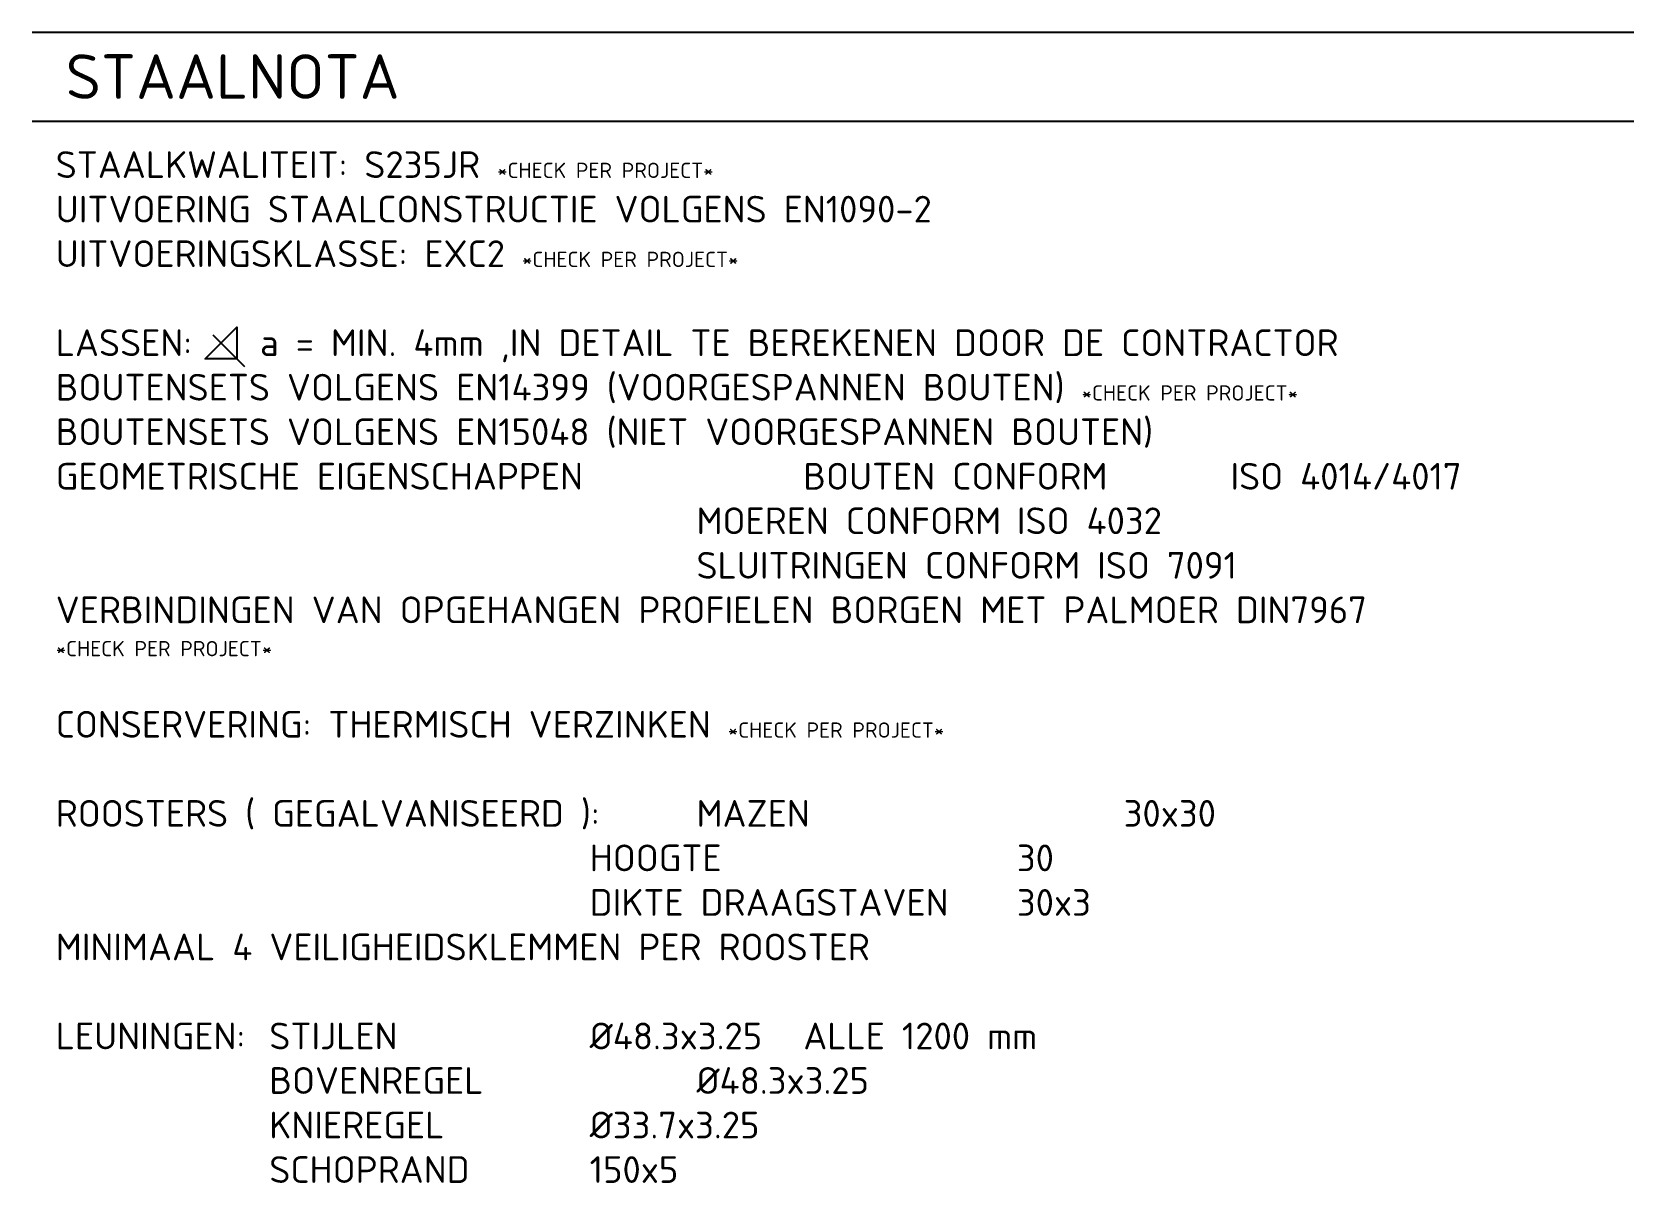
# Model space of a CAD drawing. Header units: millimetres. Extents: x 0 to 180, y -129 to 0.
import ezdxf

# ---------------------------------------------------------------- set-up
doc = ezdxf.new("R2010")
doc.units = ezdxf.units.MM
doc.layers.add('AC-0300-TEKST-35', color=2, linetype='Continuous')
doc.styles.get("Standard").update_dxf_attribs({"font": 'isocpeur.ttf'})

# ---------------------------------------------------------------- blocks, each defined once
blk = doc.blocks.new('Titel-N')
at = {"transparency": 33554687}
for p, q in [((0, 0), (180, 0)), ((0, -10), (180, -10))]:
    blk.add_line(p, q, dxfattribs=at)
at = {"color": 6, "transparency": 33554687}
blk.add_attdef('TITEL', (3.79, -7.5), '', height=5, dxfattribs=at)

msp = doc.modelspace()

# ---------------------------------------------------------------- linework, layer by layer
at = {"layer": 'AC-0300-TEKST-35', "transparency": 33554687}
msp.add_line((23.91, -37.6), (20.36, -34.05), dxfattribs=at)
msp.add_lwpolyline([(23.02, -36.71), (19.47, -36.71), (23.02, -33.16)], close=True, dxfattribs=at)

# ---------------------------------------------------------------- block references
at = {"transparency": 33554687}
ref = msp.add_blockref('Titel-N', (0, 0), dxfattribs=at)
ref.add_attrib('TITEL', 'STAALNOTA', (3.79, -7.5), dxfattribs={"color": 6, "height": 5})

# ---------------------------------------------------------------- texts
at = {"layer": 'AC-0300-TEKST-35', "transparency": 33554687, "insert": (2.66, -13.39), "char_height": 3, "width": 170.3217, "attachment_point": 1}
msp.add_mtext('STAALKWALITEIT: S235JR {\\H0.57143x;\\C9;*CHECK PER PROJECT*}\\PUITVOERING STAALCONSTRUCTIE VOLGENS EN1090-2\\PUITVOERINGSKLASSE: EXC2 {\\H0.57143x;\\C9;*CHECK PER PROJECT*}\\P\\PLASSEN:    a = MIN. 4mm ,IN DETAIL TE BEREKENEN DOOR DE CONTRACTOR\\P{\\C9;BOUTENSETS VOLGENS EN14399 (VOORGESPANNEN BOUTEN)} {\\H0.57143x;\\C9;*CHECK PER PROJECT*}\\PBOUTENSETS VOLGENS EN15048 (NIET VOORGESPANNEN BOUTEN)\\PGEOMETRISCHE EIGENSCHAPPEN ^I^IBOUTEN CONFORM ^IISO 4014/4017\\P^I^I^I^I^I^IMOEREN CONFORM^IISO 4032\\P^I^I^I^I^I^ISLUITRINGEN CONFORM ISO 7091\\P{\\C9;VERBINDINGEN VAN OPGEHANGEN PROFIELEN BORGEN MET PALMOER DIN7967}\\P{\\H0.57143x;\\C9;*CHECK PER PROJECT*\\H1.75x;\\P}\\PCONSERVERING: THERMISCH VERZINKEN {\\H0.57143x;\\C9;*CHECK PER PROJECT*}\\P\\PROOSTERS ( GEGALVANISEERD ):^IMAZEN^I^I^I30x30\\P^I^I^I^I^IHOOGTE^I^I^I30\\P^I^I^I^I^IDIKTE DRAAGSTAVEN^I30x3\\PMINIMAAL 4 VEILIGHEIDSKLEMMEN PER ROOSTER\\P\\PLEUNINGEN:^ISTIJLEN^I^I%%C48.3x3.25^IALLE 1200 mm^I\\P^I^IBOVENREGEL^I^I%%C48.3x3.25\\P^I^IKNIEREGEL^I^I%%C33.7x3.25\\P^I^ISCHOPRAND^I^I150x5', dxfattribs=at)

doc.saveas('drawing.dxf')
